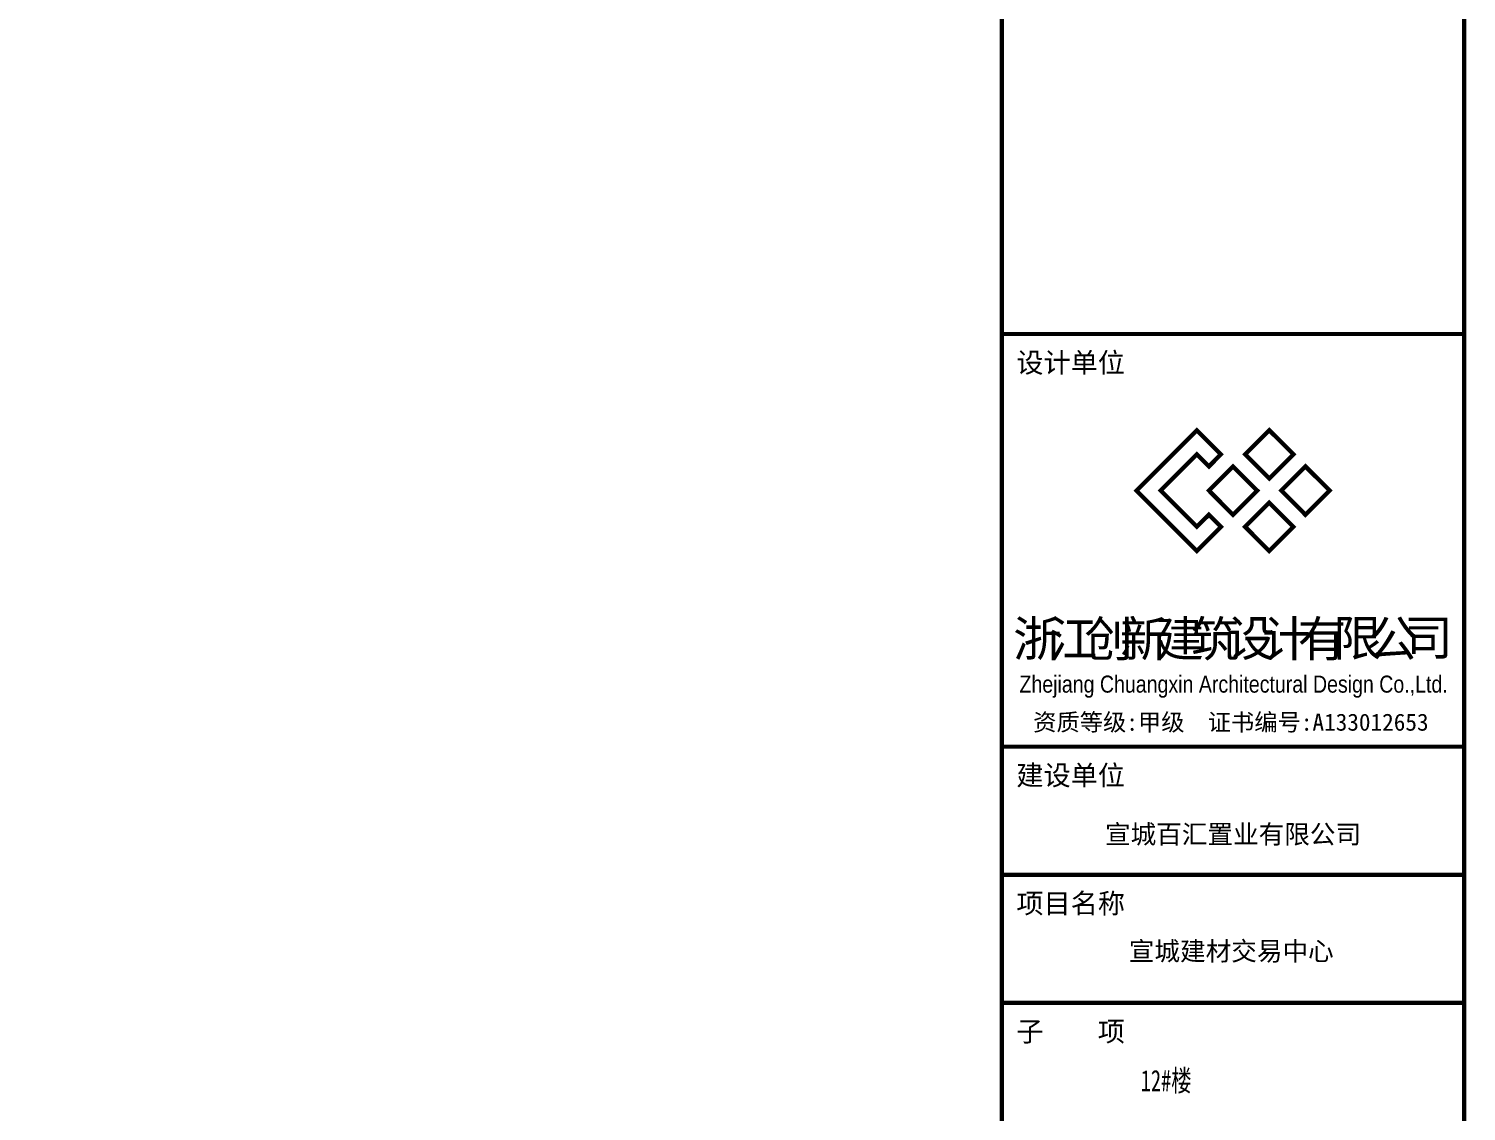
# Model space of a CAD drawing. Extents: x 447413 to 2975780, y -1432727 to 1301644.
# Drawn here: x 2680116 to 2700327, y -1341900 to -1326687 of the extents above; entities that cross this region are included whole.
import ezdxf
from ezdxf.enums import TextEntityAlignment as Align

# ---------------------------------------------------------------- set-up
doc = ezdxf.new("R2010")
doc.units = 0
doc.header["$LTSCALE"] = 1000
doc.header["$MEASUREMENT"] = 0
doc.layers.add('PUB_HATCH', color=8, linetype='Continuous')
doc.layers.add('图框', color=253, linetype='Continuous')
doc.styles.add('Arial', font='ARIALN.TTF')
doc.styles.add('ASDF', font='')
doc.styles.add('cx_biaoti', font='')
doc.styles.add('HT', font='simhei.ttf')
doc.styles.get("Standard").update_dxf_attribs({"font": 'tssdeng.shx', "bigfont": 'hztxt.shx'})
doc.styles.add('YT', font='FZYTK.TTF')
doc.styles.get('ASDF').set_extended_font_data('SimSun')
doc.styles.get('cx_biaoti').set_extended_font_data('SimSun')

# ---------------------------------------------------------------- blocks, each defined once
blk = doc.blocks.new('新块A1图框')
at = {"layer": '图框', "color": 153, "const_width": 58}
for points in [[(50699, -69074), (57199, -69074), (57199, -126474), (50699, -126474)], [(50699, -97274), (57199, -97274), (57199, -126474), (50699, -126474)]]:
    blk.add_lwpolyline(points, close=True, dxfattribs=at)
at = {"layer": '图框', "color": 5, "const_width": 60}
blk.add_lwpolyline([(53779, -98965), (53440, -98626), (52592, -99474), (53440, -100323), (53779, -99983), (53610, -99814), (53440, -99983), (52931, -99474), (53440, -98965), (53610, -99135)], close=True, dxfattribs=at)
at = {"layer": '图框', "color": 1, "const_width": 60}
for points in [[(54119, -98965), (54458, -99304), (54798, -98965), (54458, -98626)], [(53610, -99474), (53949, -99814), (54289, -99474), (53949, -99135)], [(54628, -99474), (54967, -99814), (55307, -99474), (54967, -99135)], [(54119, -99983), (54458, -100323), (54798, -99983), (54458, -99644)]]:
    blk.add_lwpolyline(points, close=True, dxfattribs=at)
at = {"layer": '图框', "color": 153, "const_width": 58}
for points in [[(50699, -103074), (57199, -103074)], [(57199, -104874), (50699, -104874)], [(57199, -106674), (50699, -106674)]]:
    blk.add_lwpolyline(points, dxfattribs=at)
at = {"layer": '图框', "color": 153, "style": 'cx_biaoti'}
for s, p in [('设计单位', (50903, -97816)), ('建设单位', (50903, -103616)), ('项目名称', (50903, -105416)), ('子    项', (50903, -107216))]:
    blk.add_text(s, height=280, dxfattribs=at).set_placement(p)
at = {"layer": '图框', "color": 153}
for s, height, style, p in [('浙', 500, 'YT', (51199, -101549)), ('江', 500, 'YT', (51699, -101549)), ('创', 500, 'YT', (52199, -101549)), ('新', 500, 'YT', (52699, -101549)), ('建', 500, 'YT', (53199, -101549)), ('筑', 500, 'YT', (53699, -101549)), ('设', 500, 'YT', (54199, -101549)), ('计', 500, 'YT', (54699, -101549)), ('有', 500, 'YT', (55199, -101549)), ('限', 500, 'YT', (55699, -101549)), ('公', 500, 'YT', (56199, -101549)), ('司', 500, 'YT', (56699, -101549)), (' Zhejiang Chuangxin Architectural Design Co.,Ltd.', 240, 'Arial', (53919, -102224)), ('资质等级:甲级  证书编号:A133012653', 240, 'cx_biaoti', (53919, -102724))]:
    blk.add_text(s, height=height, dxfattribs=dict(at, style=style)).set_placement(p, align=Align.MIDDLE)
blk = doc.blocks.new('A1')
at = {"layer": '图框', "color": 153, "const_width": 58}
blk.add_lwpolyline([(2107118, 747109), (2181218, 747109), (2181218, 689709), (2107118, 689709)], close=True, dxfattribs=at)
at = {"layer": '图框'}
blk.add_blockref('新块A1图框', (2130519, 816183), dxfattribs=at)
at = {"layer": '图框', "color": 153, "style": 'HT'}
for s, p in [('宣城百汇置业有限公司', (2184468, 711884)), ('宣城建材交易中心', (2184443, 710242))]:
    blk.add_text(s, height=264, dxfattribs=at).set_placement(p, align=Align.MIDDLE)
blk = doc.blocks.new('子项')
at = {"layer": 'PUB_HATCH'}
blk.add_attdef('子项', (1391731, 380621), '', height=350, dxfattribs=at)

msp = doc.modelspace()

# ---------------------------------------------------------------- block references
msp.add_blockref('A1', (512580.2, -2049886, 126000))
ref = msp.add_blockref('子项', (1860712, -1570082.5, 126000), dxfattribs=dict(xscale=0.6, yscale=0.6, zscale=0.6))
ref.add_attrib('子项', '12#楼', dxfattribs={"layer": 'PUB_HATCH', "height": 300, "style": 'ASDF', "width": 0.7}).set_placement((2695750.6, -1341709.9, 126000), align=Align.BOTTOM_LEFT)

doc.saveas('drawing.dxf')
